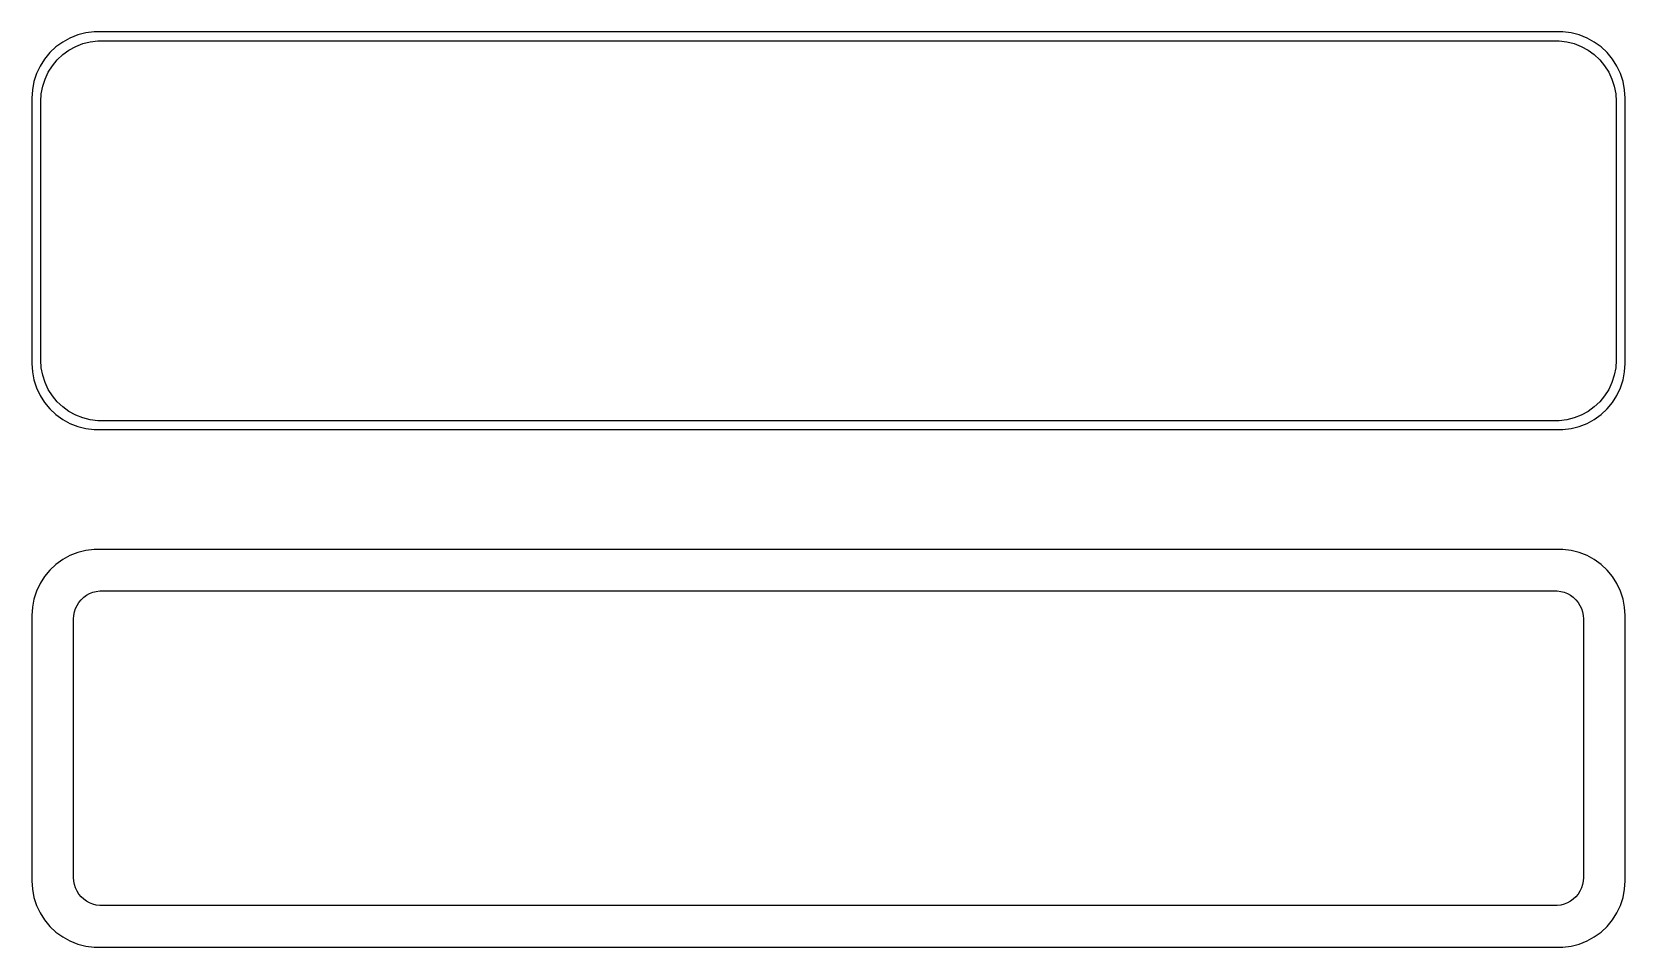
# Model space of a CAD drawing. Header units: metres. Extents: x -60 to 60, y 63 to 132.
import ezdxf

# ---------------------------------------------------------------- set-up
doc = ezdxf.new("R2010")
doc.units = ezdxf.units.M

msp = doc.modelspace()

# ---------------------------------------------------------------- linework, layer by layer
for p, q in [((-58.1871, 130.853), (-58.6448, 130.423)), ((-57.6791, 131.222), (-58.1871, 130.853)), ((-57.1289, 131.524), (-57.6791, 131.222)), ((-57.2032, 130.616), (-56.6994, 130.893)), ((-56.5451, 131.755), (-57.1289, 131.524)), ((-56.6994, 130.893), (-56.1648, 131.104)), ((-55.9369, 131.911), (-56.5451, 131.755)), ((-56.1648, 131.104), (-55.6079, 131.247)), ((-55.3139, 131.99), (-55.9369, 131.911)), ((-55.6079, 131.247), (-55.0375, 131.319)), ((55.3139, 131.99), (-55.3139, 131.99)), ((-55.0375, 131.319), (55.0375, 131.319)), ((55.0375, 131.319), (55.6079, 131.247)), ((55.9369, 131.911), (55.3139, 131.99)), ((55.6079, 131.247), (56.1648, 131.104)), ((56.5451, 131.755), (55.9369, 131.911)), ((56.1648, 131.104), (56.6994, 130.893)), ((57.1289, 131.524), (56.5451, 131.755)), ((56.6994, 130.893), (57.2032, 130.616)), ((57.6791, 131.222), (57.1289, 131.524)), ((58.1871, 130.853), (57.6791, 131.222)), ((58.6448, 130.423), (58.1871, 130.853)), ((-59.0451, 129.939), (-59.3815, 129.409)), ((-58.6448, 130.423), (-59.0451, 129.939)), ((-58.454, 129.441), (-58.0875, 129.884)), ((-58.0875, 129.884), (-57.6684, 130.278)), ((-57.6684, 130.278), (-57.2032, 130.616)), ((57.2032, 130.616), (57.6684, 130.278)), ((57.6684, 130.278), (58.0875, 129.884)), ((58.0875, 129.884), (58.454, 129.441)), ((59.0451, 129.939), (58.6448, 130.423)), ((59.3815, 129.409), (59.0451, 129.939)), ((-59.6489, 128.841), (-59.8429, 128.243)), ((-59.3815, 129.409), (-59.6489, 128.841)), ((-59.1846, 127.889), (-59.0069, 128.435)), ((-59.0069, 128.435), (-58.7621, 128.956)), ((-58.7621, 128.956), (-58.454, 129.441)), ((58.454, 129.441), (58.7621, 128.956)), ((58.7621, 128.956), (59.0069, 128.435)), ((59.0069, 128.435), (59.1846, 127.889)), ((59.6489, 128.841), (59.3815, 129.409)), ((59.8429, 128.243), (59.6489, 128.841)), ((-59.9606, 127.627), (-60, 127)), ((-59.8429, 128.243), (-59.9606, 127.627)), ((-59.3284, 126.75), (-59.2923, 127.324)), ((-59.2923, 127.324), (-59.1846, 127.889)), ((59.1846, 127.889), (59.2923, 127.324)), ((59.2923, 127.324), (59.3284, 126.75)), ((59.9606, 127.627), (59.8429, 128.243)), ((60, 127), (59.9606, 127.627)), ((-60, 127), (-60, 107)), ((-59.3284, 107.25), (-59.3284, 126.75)), ((59.3284, 126.75), (59.3284, 107.25)), ((60, 107), (60, 127)), ((-60, 107), (-59.9606, 106.373)), ((-59.2923, 106.676), (-59.3284, 107.25)), ((59.3284, 107.25), (59.2923, 106.676)), ((59.9606, 106.373), (60, 107)), ((-59.9606, 106.373), (-59.8429, 105.757)), ((-59.8429, 105.757), (-59.6489, 105.159)), ((-59.1846, 106.111), (-59.2923, 106.676)), ((-59.0069, 105.565), (-59.1846, 106.111)), ((59.1846, 106.111), (59.0069, 105.565)), ((59.2923, 106.676), (59.1846, 106.111)), ((59.6489, 105.159), (59.8429, 105.757)), ((59.8429, 105.757), (59.9606, 106.373)), ((-59.6489, 105.159), (-59.3815, 104.591)), ((-59.3815, 104.591), (-59.0451, 104.061)), ((-58.7621, 105.044), (-59.0069, 105.565)), ((-58.454, 104.559), (-58.7621, 105.044)), ((-58.0875, 104.116), (-58.454, 104.559)), ((58.454, 104.559), (58.0875, 104.116)), ((58.7621, 105.044), (58.454, 104.559)), ((59.0069, 105.565), (58.7621, 105.044)), ((59.0451, 104.061), (59.3815, 104.591)), ((59.3815, 104.591), (59.6489, 105.159)), ((-59.0451, 104.061), (-58.6448, 103.577)), ((-58.6448, 103.577), (-58.1871, 103.147)), ((-57.6684, 103.722), (-58.0875, 104.116)), ((-57.2032, 103.384), (-57.6684, 103.722)), ((-56.6994, 103.107), (-57.2032, 103.384)), ((57.2032, 103.384), (56.6994, 103.107)), ((57.6684, 103.722), (57.2032, 103.384)), ((58.0875, 104.116), (57.6684, 103.722)), ((58.1871, 103.147), (58.6448, 103.577)), ((58.6448, 103.577), (59.0451, 104.061)), ((-58.1871, 103.147), (-57.6791, 102.778)), ((-57.6791, 102.778), (-57.1289, 102.476)), ((-57.1289, 102.476), (-56.5451, 102.245)), ((-56.1648, 102.896), (-56.6994, 103.107)), ((-56.5451, 102.245), (-55.9369, 102.089)), ((-55.6079, 102.753), (-56.1648, 102.896)), ((-55.9369, 102.089), (-55.3139, 102.01)), ((-55.0375, 102.681), (-55.6079, 102.753)), ((-55.3139, 102.01), (55.3139, 102.01)), ((55.0375, 102.681), (-55.0375, 102.681)), ((55.6079, 102.753), (55.0375, 102.681)), ((55.3139, 102.01), (55.9369, 102.089)), ((56.1648, 102.896), (55.6079, 102.753)), ((55.9369, 102.089), (56.5451, 102.245)), ((56.6994, 103.107), (56.1648, 102.896)), ((56.5451, 102.245), (57.1289, 102.476)), ((57.1289, 102.476), (57.6791, 102.778)), ((57.6791, 102.778), (58.1871, 103.147)), ((-57.1289, 92.5241), (-57.6791, 92.2216)), ((-56.5451, 92.7553), (-57.1289, 92.5241)), ((-55.9369, 92.9114), (-56.5451, 92.7553)), ((-55.3139, 92.9901), (-55.9369, 92.9114)), ((55.3139, 92.9901), (-55.3139, 92.9901)), ((55.9369, 92.9114), (55.3139, 92.9901)), ((56.5451, 92.7553), (55.9369, 92.9114)), ((57.1289, 92.5241), (56.5451, 92.7553)), ((57.6791, 92.2216), (57.1289, 92.5241)), ((-58.6448, 91.4227), (-59.0451, 90.9389)), ((-58.1871, 91.8526), (-58.6448, 91.4227)), ((-57.6791, 92.2216), (-58.1871, 91.8526)), ((58.1871, 91.8526), (57.6791, 92.2216)), ((58.6448, 91.4227), (58.1871, 91.8526)), ((59.0451, 90.9389), (58.6448, 91.4227)), ((-59.3815, 90.4088), (-59.6489, 89.8406)), ((-59.0451, 90.9389), (-59.3815, 90.4088)), ((59.3815, 90.4088), (59.0451, 90.9389)), ((59.6489, 89.8406), (59.3815, 90.4088)), ((-59.8429, 89.2434), (-59.9606, 88.6267)), ((-59.6489, 89.8406), (-59.8429, 89.2434)), ((-56.5987, 88.7663), (-56.4567, 88.99)), ((-56.4567, 88.99), (-56.2879, 89.1941)), ((-56.2879, 89.1941), (-56.0947, 89.3755)), ((-56.0947, 89.3755), (-55.8804, 89.5312)), ((-55.8804, 89.5312), (-55.6482, 89.6588)), ((-55.6482, 89.6588), (-55.4019, 89.7564)), ((-55.4019, 89.7564), (-55.1453, 89.8223)), ((-55.1453, 89.8223), (-54.8825, 89.8555)), ((-54.8825, 89.8555), (54.8825, 89.8555)), ((54.8825, 89.8555), (55.1453, 89.8223)), ((55.1453, 89.8223), (55.4019, 89.7564)), ((55.4019, 89.7564), (55.6482, 89.6588)), ((55.6482, 89.6588), (55.8804, 89.5312)), ((55.8804, 89.5312), (56.0947, 89.3755)), ((56.0947, 89.3755), (56.2879, 89.1941)), ((56.2879, 89.1941), (56.4567, 88.99)), ((56.4567, 88.99), (56.5987, 88.7663)), ((59.8429, 89.2434), (59.6489, 89.8406)), ((59.9606, 88.6267), (59.8429, 89.2434)), ((-59.9606, 88.6267), (-60, 88)), ((-60, 88), (-60, 68)), ((-56.8596, 87.75), (-56.843, 88.0144)), ((-56.8596, 68.25), (-56.8596, 87.75)), ((-56.843, 88.0144), (-56.7934, 88.2746)), ((-56.7934, 88.2746), (-56.7115, 88.5266)), ((-56.7115, 88.5266), (-56.5987, 88.7663)), ((56.5987, 88.7663), (56.7115, 88.5266)), ((56.7115, 88.5266), (56.7934, 88.2746)), ((56.7934, 88.2746), (56.843, 88.0144)), ((56.843, 88.0144), (56.8596, 87.75)), ((56.8596, 87.75), (56.8596, 68.25)), ((60, 88), (59.9606, 88.6267)), ((60, 68), (60, 88)), ((-60, 68), (-59.9606, 67.3733)), ((-59.9606, 67.3733), (-59.8429, 66.7566)), ((-56.843, 67.9856), (-56.8596, 68.25)), ((-56.7934, 67.7254), (-56.843, 67.9856)), ((-56.7115, 67.4734), (-56.7934, 67.7254)), ((-56.5987, 67.2337), (-56.7115, 67.4734)), ((-56.4567, 67.01), (-56.5987, 67.2337)), ((56.5987, 67.2337), (56.4567, 67.01)), ((56.7115, 67.4734), (56.5987, 67.2337)), ((56.7934, 67.7254), (56.7115, 67.4734)), ((56.843, 67.9856), (56.7934, 67.7254)), ((56.8596, 68.25), (56.843, 67.9856)), ((59.8429, 66.7566), (59.9606, 67.3733)), ((59.9606, 67.3733), (60, 68)), ((-59.8429, 66.7566), (-59.6489, 66.1594)), ((-59.6489, 66.1594), (-59.3815, 65.5912)), ((-56.2879, 66.8059), (-56.4567, 67.01)), ((-56.0947, 66.6245), (-56.2879, 66.8059)), ((-55.8804, 66.4688), (-56.0947, 66.6245)), ((-55.6482, 66.3412), (-55.8804, 66.4688)), ((-55.4019, 66.2436), (-55.6482, 66.3412)), ((-55.1453, 66.1777), (-55.4019, 66.2436)), ((-54.8825, 66.1445), (-55.1453, 66.1777)), ((54.8825, 66.1445), (-54.8825, 66.1445)), ((55.1453, 66.1777), (54.8825, 66.1445)), ((55.4019, 66.2436), (55.1453, 66.1777)), ((55.6482, 66.3412), (55.4019, 66.2436)), ((55.8804, 66.4688), (55.6482, 66.3412)), ((56.0947, 66.6245), (55.8804, 66.4688)), ((56.2879, 66.8059), (56.0947, 66.6245)), ((56.4567, 67.01), (56.2879, 66.8059)), ((59.3815, 65.5912), (59.6489, 66.1594)), ((59.6489, 66.1594), (59.8429, 66.7566)), ((-59.3815, 65.5912), (-59.0451, 65.0611)), ((-59.0451, 65.0611), (-58.6448, 64.5773)), ((58.6448, 64.5773), (59.0451, 65.0611)), ((59.0451, 65.0611), (59.3815, 65.5912)), ((-58.6448, 64.5773), (-58.1871, 64.1474)), ((-58.1871, 64.1474), (-57.6791, 63.7784)), ((-57.6791, 63.7784), (-57.1289, 63.4759)), ((57.1289, 63.4759), (57.6791, 63.7784)), ((57.6791, 63.7784), (58.1871, 64.1474)), ((58.1871, 64.1474), (58.6448, 64.5773)), ((-57.1289, 63.4759), (-56.5451, 63.2447)), ((-56.5451, 63.2447), (-55.9369, 63.0886)), ((-55.9369, 63.0886), (-55.3139, 63.0099)), ((-55.3139, 63.0099), (55.3139, 63.0099)), ((55.3139, 63.0099), (55.9369, 63.0886)), ((55.9369, 63.0886), (56.5451, 63.2447)), ((56.5451, 63.2447), (57.1289, 63.4759))]:
    msp.add_line(p, q)

doc.saveas('drawing.dxf')
